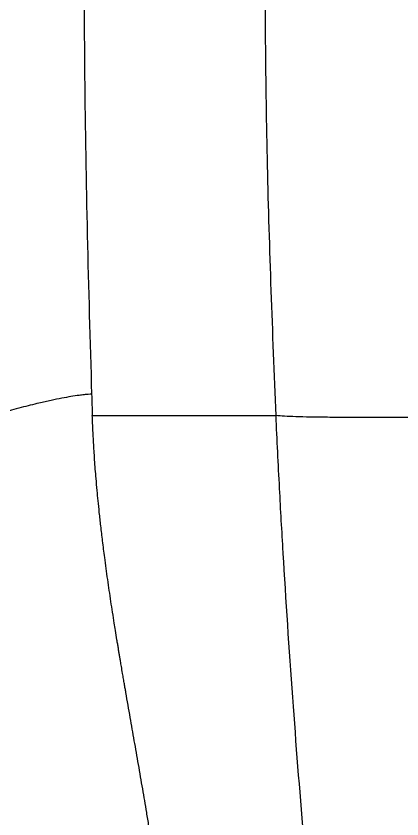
# Model space of a CAD drawing. Extents: x 943 to 1030, y 781 to 934.
# Drawn here: x 971 to 974.61, y 836.29 to 843.8 of the extents above; entities that cross this region are included whole.
import ezdxf

# ---------------------------------------------------------------- set-up
doc = ezdxf.new("R2010")
doc.units = 0
doc.header["$MEASUREMENT"] = 0
doc.layers.add('1', color=4, linetype='Continuous')

# ---------------------------------------------------------------- blocks, each defined once
blk = doc.blocks.new('AIRA')
at = {"layer": '1', "color": 3, "linetype": 'Continuous', "lineweight": 25, "flags": 128}
blk.add_lwpolyline([(28.537, 36.8959), (29.3953, 36.8959), (30.2537, 36.8958)], dxfattribs=at)
at = {"layer": '1', "color": 3, "linetype": 'Continuous', "lineweight": 25}
for points, knots in [([(28.4571, 41.5708), (28.4587, 41.0728), (28.462, 40.0773), (28.4864, 38.5852), (28.5157, 37.592), (28.5303, 37.0956)], [0, 0, 0, 0, 0.333637, 0.666925, 1, 1, 1, 1]), ([(30.2538, 36.8959), (30.223, 37.6751), (30.1616, 39.2328), (30.1531, 40.7917), (30.1489, 41.5708)], [0, 0, 0, 0, 0.5002198, 1, 1, 1, 1]), ([(28.5303, 37.0956), (28.5205, 37.0954), (28.5006, 37.0949), (28.4611, 37.0913), (28.4081, 37.0848), (28.3393, 37.0745), (28.2518, 37.059), (28.1523, 37.0385), (28.0524, 37.016), (27.9576, 36.9932), (27.8715, 36.9714), (27.7866, 36.9489), (27.7039, 36.9261), (27.6242, 36.9033), (27.5431, 36.8793), (27.4623, 36.8546), (27.3811, 36.8289), (27.2962, 36.8013), (27.2088, 36.7719), (27.1106, 36.7376), (26.9925, 36.6949), (26.8595, 36.6442), (26.7338, 36.5939), (26.6592, 36.5621), (26.6273, 36.5485)], [0, 0, 0, 0, 0.042016, 0.085496, 0.130404, 0.191232, 0.249256, 0.310259, 0.372796, 0.414301, 0.456711, 0.499942, 0.534773, 0.570546, 0.607202, 0.641836, 0.675621, 0.71172, 0.750019, 0.786543, 0.83612, 0.899828, 0.957056, 1, 1, 1, 1]), ([(28.5303, 37.0956), (28.5314, 37.0623), (28.5337, 36.9957), (28.5359, 36.9291), (28.537, 36.8959)], [0, 0, 0, 0, 0.499995, 1, 1, 1, 1]), ([(29.2472, 31.73), (29.2426, 31.7747), (29.2319, 31.8771), (29.2118, 32.0498), (29.1852, 32.2604), (29.151, 32.5077), (29.1106, 32.7771), (29.0741, 33.0053), (29.0398, 33.2132), (29.0073, 33.405), (28.9686, 33.6287), (28.9296, 33.8512), (28.8902, 34.0758), (28.8618, 34.2384), (28.8437, 34.3429), (28.8363, 34.3855), (28.8282, 34.4328), (28.8189, 34.4874), (28.8096, 34.5425), (28.8014, 34.5914), (28.7962, 34.6224), (28.7933, 34.6395), (28.7904, 34.6568), (28.7861, 34.6827), (28.7801, 34.719), (28.7738, 34.7572), (28.7647, 34.8128), (28.7541, 34.8782), (28.7404, 34.9641), (28.7263, 35.0544), (28.7107, 35.1564), (28.6955, 35.2588), (28.6807, 35.3616), (28.6664, 35.4648), (28.6502, 35.5852), (28.6333, 35.7178), (28.6167, 35.8579), (28.6029, 35.9834), (28.5915, 36.094), (28.5814, 36.2003), (28.5727, 36.2987), (28.565, 36.3943), (28.5587, 36.4812), (28.5537, 36.556), (28.5486, 36.6403), (28.5439, 36.7262), (28.5398, 36.8186), (28.5378, 36.8726), (28.537, 36.8959)], [0, 0, 0, 0, 0.025011, 0.057317, 0.096917, 0.143812, 0.198003, 0.251878, 0.276707, 0.320078, 0.365202, 0.409858, 0.453215, 0.499991, 0.507571, 0.516091, 0.525551, 0.535952, 0.548838, 0.558605, 0.565255, 0.56741, 0.568787, 0.575644, 0.582878, 0.590486, 0.598471, 0.616096, 0.62946, 0.649549, 0.669639, 0.689729, 0.709819, 0.729909, 0.749999, 0.779751, 0.806556, 0.830416, 0.85133, 0.869297, 0.890485, 0.906708, 0.92293, 0.939151, 0.948487, 0.969909, 0.987032, 1, 1, 1, 1]), ([(30.6488, 31.4571), (30.6059, 31.9096), (30.5608, 32.3864), (30.4838, 33.2921), (30.4121, 34.1982), (30.3512, 35.1078), (30.3106, 35.7883), (30.2849, 36.242), (30.2646, 36.6689), (30.2538, 36.8959)], [0, 0, 0, 0, 0.250001, 0.263473, 0.499999, 0.749998, 0.764932, 0.874999, 1, 1, 1, 1]), ([(31.5655, 36.8799), (31.4878, 36.8794), (31.3322, 36.8786), (31.1146, 36.878), (30.9127, 36.8782), (30.7308, 36.8794), (30.5709, 36.8816), (30.4365, 36.8851), (30.3269, 36.8896), (30.2782, 36.8938), (30.2538, 36.8959)], [0, 0, 0, 0, 0.124997, 0.250001, 0.374997, 0.499998, 0.625001, 0.749995, 0.874999, 1, 1, 1, 1])]:
    blk.add_open_spline(points, degree=3, knots=knots, dxfattribs=at)

msp = doc.modelspace()

# ---------------------------------------------------------------- block references
at = {"layer": '1'}
msp.add_blockref('AIRA', (943.1775, 803.1658), dxfattribs=at)

doc.saveas('drawing.dxf')
